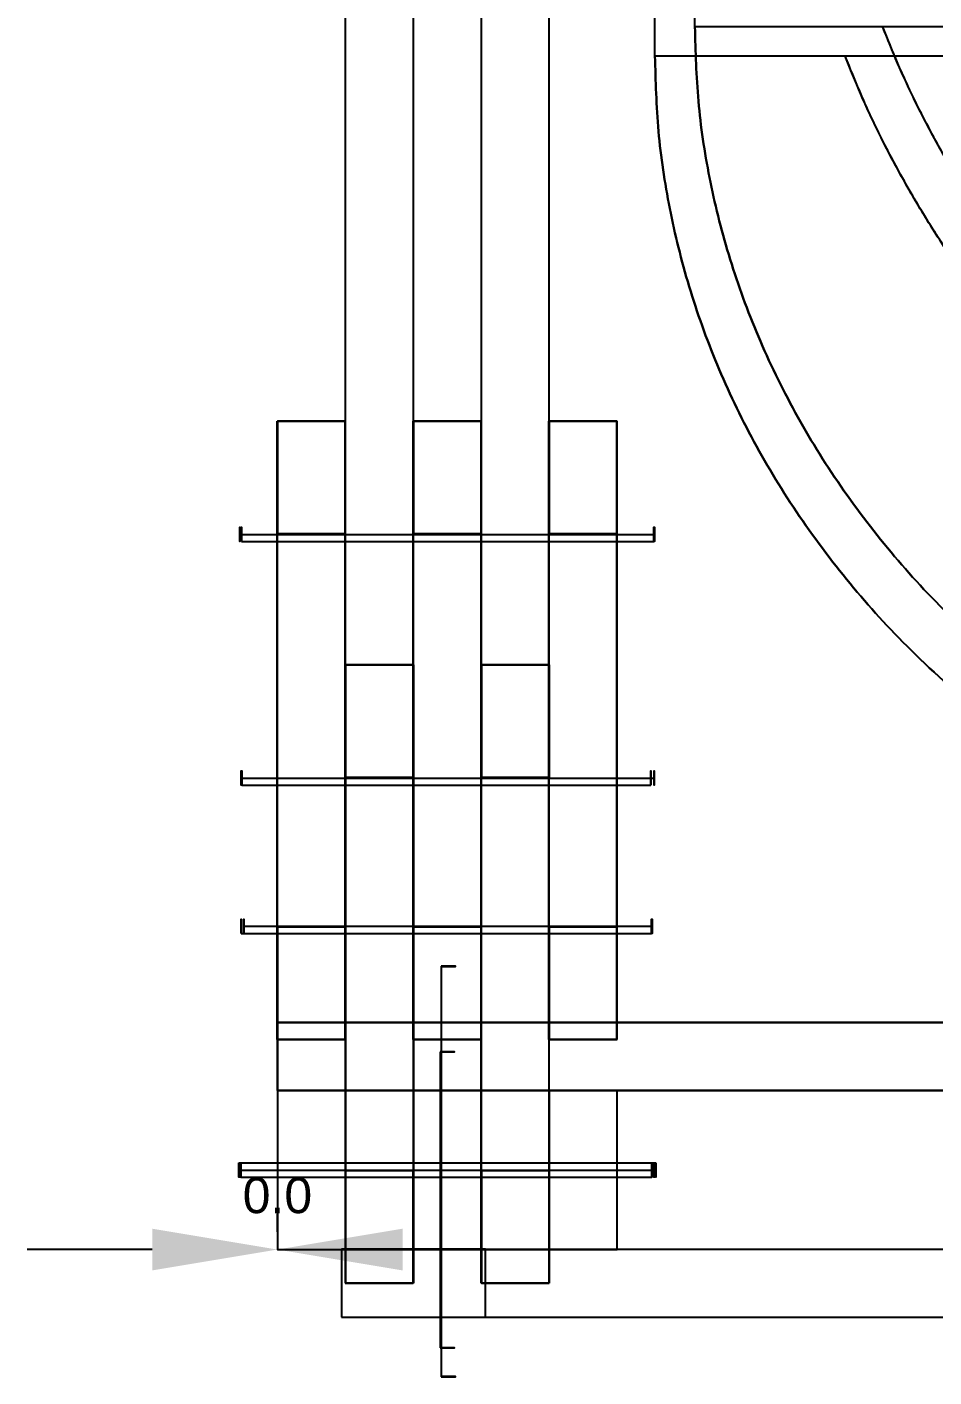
# Model space of a CAD drawing. Header units: millimetres. Extents: x -295 to 1561, y -7 to 1236.
# Drawn here: x -295 to -244.3, y -7.1 to 68.4 of the extents above; entities that cross this region are included whole.
import ezdxf

# ---------------------------------------------------------------- set-up
doc = ezdxf.new("R2010")
doc.units = ezdxf.units.MM
doc.header["$MEASUREMENT"] = 0
for name, color, linetype, true_color in [('00_主架構', 7, 'Continuous', 0x000000), ('00_主架構$01_小斜撐', 7, 'Continuous', 0x3f0000), ('00_主架構$02_大斜撐', 7, 'Continuous', 0x7f0000), ('00_主架構$03_橫撐', 7, 'Continuous', 0x3f0000), ('21_螺絲', 5, 'Continuous', 0x0000ff), ('99_尺寸標註', 7, 'Continuous', 0x7d26cd), ('竹編', 7, 'Continuous', 0x000000)]:
    doc.layers.add(name, color=color, linetype=linetype, true_color=true_color)
doc.styles.add('Arial', font='arial.ttf')
doc.dimstyles.new('公釐 - 大模型', dxfattribs={"dimscale": 2, "dimtxt": 1, "dimasz": 3.5, "dimexe": 1, "dimexo": 0.5, "dimgap": 1, "dimtad": 1, "dimtoh": 1, "dimdec": 1, "dimzin": 1, "dimdsep": 46, "dimtxsty": 'Arial', "dimcen": 1, "dimadec": 0, "dimazin": 0, "dimtfac": 1, "dimtdec": 4, "dimtix": 1, "dimtmove": 1, "dimatfit": 3, "dimfxl": 0, "dimtolj": 1, "dimtzin": 1, "dimarcsym": 0})

# ---------------------------------------------------------------- blocks, each defined once
blk = doc.blocks.new('*D46')
at = {"layer": '99_尺寸標註', "color": 0, "lineweight": -2}
for p, q in [((-281, 1), (-281, 2)), ((-281, 1), (-281, 2)), ((-288, 0), (-295, 0)), ((-281, 0), (-281, 0)), ((-274, 0), (-267, 0))]:
    blk.add_line(p, q, dxfattribs=at)
at = {"layer": '99_尺寸標註', "color": 0}
for points in [[(-288, -1.167), (-288, 1.167), (-281, 0)], [(-274, 1.167), (-274, -1.167), (-281, 0)]]:
    blk.add_solid(points, dxfattribs=at)
at = {"layer": 'Defpoints', "color": 0}
blk.add_point((-281, 0), dxfattribs=at)
blk.add_point((-281, 0), dxfattribs=at)
blk.add_point((-281, 0), dxfattribs=at)
at = {"layer": '99_尺寸標註', "color": 0, "insert": (-281, 3.021), "char_height": 2, "attachment_point": 5, "style": 'Arial'}
blk.add_mtext('\\A1;0.0', dxfattribs=at)

msp = doc.modelspace()

# ---------------------------------------------------------------- linework, layer by layer
at = {"layer": '00_主架構'}
for points in [[(-277.2, 0, 300), (-277.2, 200, 300), (-277.2, 400, 300)], [(-277.2, 0, 291.1), (-277.2, 200, 291.1), (-277.2, 400, 291.1)], [(-277.2, 0, 8.9), (-277.2, 200, 8.9), (-277.2, 400, 8.9)], [(-277.2, 0), (-277.2, 200), (-277.2, 400)], [(-273.4, 0, 300), (-273.4, 200, 300), (-273.4, 400, 300)], [(-273.4, 0, 291.1), (-273.4, 200, 291.1), (-273.4, 400, 291.1)], [(-273.4, 0, 8.9), (-273.4, 200, 8.9), (-273.4, 400, 8.9)], [(-273.4, 0), (-273.4, 200), (-273.4, 400)], [(-269.6, 0, 300), (-269.6, 200, 300), (-269.6, 400, 300)], [(-269.6, 0, 291.1), (-269.6, 200, 291.1), (-269.6, 400, 291.1)], [(-269.6, 0, 8.9), (-269.6, 200, 8.9), (-269.6, 400, 8.9)], [(-269.6, 0), (-269.6, 200), (-269.6, 400)], [(-265.8, 0, 300), (-265.8, 200, 300), (-265.8, 400, 300)], [(-265.8, 0, 291.1), (-265.8, 200, 291.1), (-265.8, 400, 291.1)], [(-265.8, 0, 8.9), (-265.8, 200, 8.9), (-265.8, 400, 8.9)], [(-265.8, 0), (-265.8, 200), (-265.8, 400)], [(-277.2, 8.9), (-279.1, 8.9), (-281, 8.9)], [(-281, 8.9), (-281, 8.9, 150), (-281, 8.9, 300)], [(-277.2, 8.9, 300), (-279.1, 8.9, 300), (-281, 8.9, 300)], [(-281, 8.9), (-281, 4.45), (-281, 0)], [(-281, 8.9, 300), (-281, 4.45, 300), (-281, 0, 300)], [(-277.2, 0), (-277.2, 4.45), (-277.2, 8.9)], [(-277.2, 8.9), (-277.2, 8.9, 150), (-277.2, 8.9, 300)], [(-277.2, 0, 300), (-277.2, 4.45, 300), (-277.2, 8.9, 300)], [(-269.6, 8.9), (-271.5, 8.9), (-273.4, 8.9)], [(-273.4, 8.9), (-273.4, 8.9, 150), (-273.4, 8.9, 300)], [(-269.6, 8.9, 300), (-271.5, 8.9, 300), (-273.4, 8.9, 300)], [(-273.4, 8.9), (-273.4, 4.45), (-273.4, 0)], [(-273.4, 8.9, 300), (-273.4, 4.45, 300), (-273.4, 0, 300)], [(-269.6, 0), (-269.6, 4.45), (-269.6, 8.9)], [(-269.6, 8.9), (-269.6, 8.9, 150), (-269.6, 8.9, 300)], [(-269.6, 0, 300), (-269.6, 4.45, 300), (-269.6, 8.9, 300)], [(-262, 8.9), (-263.9, 8.9), (-265.8, 8.9)], [(-265.8, 8.9), (-265.8, 8.9, 150), (-265.8, 8.9, 300)], [(-262, 8.9, 300), (-263.9, 8.9, 300), (-265.8, 8.9, 300)], [(-265.8, 8.9), (-265.8, 4.45), (-265.8, 0)], [(-265.8, 8.9, 300), (-265.8, 4.45, 300), (-265.8, 0, 300)], [(-262, 0), (-262, 4.45), (-262, 8.9)], [(-262, 8.9), (-262, 8.9, 150), (-262, 8.9, 300)], [(-262, 0, 300), (-262, 4.45, 300), (-262, 8.9, 300)], [(-281, 0), (-279.1, 0), (-277.2, 0)], [(-281, 0, 300), (-279.1, 0, 300), (-277.2, 0, 300)], [(-281, 0), (-281, 0, 150), (-281, 0, 300)], [(-277.2, 0), (-277.2, 0, 150), (-277.2, 0, 300)], [(-277.2, 0, 300), (-275.3, 0, 300), (-273.4, 0, 300)], [(-273.4, 0, 291.1), (-275.3, 0, 291.1), (-277.2, 0, 291.1)], [(-277.2, 0, 291.1), (-277.2, 0, 295.55), (-277.2, 0, 300)], [(-273.4, 0), (-275.3, 0), (-277.2, 0)], [(-277.2, 0), (-277.2, 0, 4.45), (-277.2, 0, 8.9)], [(-273.4, 0, 300), (-273.4, 0, 295.55), (-273.4, 0, 291.1)], [(-273.4, 0), (-271.5, 0), (-269.6, 0)], [(-273.4, 0, 300), (-271.5, 0, 300), (-269.6, 0, 300)], [(-273.4, 0), (-273.4, 0, 150), (-273.4, 0, 300)], [(-273.4, 0, 8.9), (-273.4, 0, 4.45), (-273.4, 0)], [(-269.6, 0, 300), (-267.7, 0, 300), (-265.8, 0, 300)], [(-265.8, 0, 291.1), (-267.7, 0, 291.1), (-269.6, 0, 291.1)], [(-269.6, 0, 291.1), (-269.6, 0, 295.55), (-269.6, 0, 300)], [(-269.6, 0), (-269.6, 0, 150), (-269.6, 0, 300)], [(-265.8, 0), (-267.7, 0), (-269.6, 0)], [(-269.6, 0), (-269.6, 0, 4.45), (-269.6, 0, 8.9)], [(-265.8, 0, 300), (-265.8, 0, 295.55), (-265.8, 0, 291.1)], [(-265.8, 0), (-263.9, 0), (-262, 0)], [(-265.8, 0, 300), (-263.9, 0, 300), (-262, 0, 300)], [(-265.8, 0), (-265.8, 0, 150), (-265.8, 0, 300)], [(-265.8, 0, 8.9), (-265.8, 0, 4.45), (-265.8, 0)], [(-262, 0), (-262, 0, 150), (-262, 0, 300)], [(-277.2, 0, 8.9), (-275.3, 0, 8.9), (-273.4, 0, 8.9)], [(-269.6, 0, 8.9), (-267.7, 0, 8.9), (-265.8, 0, 8.9)]]:
    msp.add_open_spline(points, degree=2, dxfattribs=at)
at = {"layer": '00_主架構$01_小斜撐'}
for points in [[(-281.012, 46.329, 4.415), (-279.112, 46.329, 4.415), (-277.212, 46.329, 4.415)], [(-281.012, 18.044, 32.699), (-281.012, 32.186, 18.557), (-281.012, 46.329, 4.415)], [(-281.012, 40.035, -1.879), (-281.012, 43.182, 1.268), (-281.012, 46.329, 4.415)], [(-281, 18.044, 267.301), (-281, 32.186, 281.443), (-281, 46.329, 295.585)], [(-277.2, 46.329, 295.585), (-279.1, 46.329, 295.585), (-281, 46.329, 295.585)], [(-281, 46.329, 295.585), (-281, 43.182, 298.732), (-281, 40.035, 301.879)], [(-277.212, 18.044, 32.699), (-277.212, 32.186, 18.557), (-277.212, 46.329, 4.415)], [(-277.212, 46.329, 4.415), (-277.212, 43.182, 1.268), (-277.212, 40.035, -1.879)], [(-277.2, 18.044, 267.301), (-277.2, 32.186, 281.443), (-277.2, 46.329, 295.585)], [(-277.2, 40.035, 301.879), (-277.2, 43.182, 298.732), (-277.2, 46.329, 295.585)], [(-273.412, 46.329, 4.415), (-271.512, 46.329, 4.415), (-269.612, 46.329, 4.415)], [(-273.412, 18.044, 32.699), (-273.412, 32.186, 18.557), (-273.412, 46.329, 4.415)], [(-273.412, 40.035, -1.879), (-273.412, 43.182, 1.268), (-273.412, 46.329, 4.415)], [(-273.4, 18.044, 267.301), (-273.4, 32.186, 281.443), (-273.4, 46.329, 295.585)], [(-269.6, 46.329, 295.585), (-271.5, 46.329, 295.585), (-273.4, 46.329, 295.585)], [(-273.4, 46.329, 295.585), (-273.4, 43.182, 298.732), (-273.4, 40.035, 301.879)], [(-269.612, 18.044, 32.699), (-269.612, 32.186, 18.557), (-269.612, 46.329, 4.415)], [(-269.612, 46.329, 4.415), (-269.612, 43.182, 1.268), (-269.612, 40.035, -1.879)], [(-269.6, 18.044, 267.301), (-269.6, 32.186, 281.443), (-269.6, 46.329, 295.585)], [(-269.6, 40.035, 301.879), (-269.6, 43.182, 298.732), (-269.6, 46.329, 295.585)], [(-265.818, 46.329, 4.415), (-263.918, 46.329, 4.415), (-262.018, 46.329, 4.415)], [(-265.818, 18.044, 32.699), (-265.818, 32.186, 18.557), (-265.818, 46.329, 4.415)], [(-265.818, 40.035, -1.879), (-265.818, 43.182, 1.268), (-265.818, 46.329, 4.415)], [(-265.806, 18.044, 267.301), (-265.806, 32.186, 281.443), (-265.806, 46.329, 295.585)], [(-262.006, 46.329, 295.585), (-263.906, 46.329, 295.585), (-265.806, 46.329, 295.585)], [(-265.806, 46.329, 295.585), (-265.806, 43.182, 298.732), (-265.806, 40.035, 301.879)], [(-262.018, 18.044, 32.699), (-262.018, 32.186, 18.557), (-262.018, 46.329, 4.415)], [(-262.018, 46.329, 4.415), (-262.018, 43.182, 1.268), (-262.018, 40.035, -1.879)], [(-262.006, 18.044, 267.301), (-262.006, 32.186, 281.443), (-262.006, 46.329, 295.585)], [(-262.006, 40.035, 301.879), (-262.006, 43.182, 298.732), (-262.006, 46.329, 295.585)], [(-281.012, 11.751, 26.406), (-281.012, 25.893, 12.264), (-281.012, 40.035, -1.879)], [(-277.212, 40.035, -1.879), (-279.112, 40.035, -1.879), (-281.012, 40.035, -1.879)], [(-281, 40.035, 301.879), (-279.1, 40.035, 301.879), (-277.2, 40.035, 301.879)], [(-281, 11.751, 273.594), (-281, 25.893, 287.736), (-281, 40.035, 301.879)], [(-277.212, 11.751, 26.406), (-277.212, 25.893, 12.264), (-277.212, 40.035, -1.879)], [(-277.2, 11.751, 273.594), (-277.2, 25.893, 287.736), (-277.2, 40.035, 301.879)], [(-273.412, 11.751, 26.406), (-273.412, 25.893, 12.264), (-273.412, 40.035, -1.879)], [(-269.612, 40.035, -1.879), (-271.512, 40.035, -1.879), (-273.412, 40.035, -1.879)], [(-273.4, 40.035, 301.879), (-271.5, 40.035, 301.879), (-269.6, 40.035, 301.879)], [(-273.4, 11.751, 273.594), (-273.4, 25.893, 287.736), (-273.4, 40.035, 301.879)], [(-269.612, 11.751, 26.406), (-269.612, 25.893, 12.264), (-269.612, 40.035, -1.879)], [(-269.6, 11.751, 273.594), (-269.6, 25.893, 287.736), (-269.6, 40.035, 301.879)], [(-265.818, 11.751, 26.406), (-265.818, 25.893, 12.264), (-265.818, 40.035, -1.879)], [(-262.018, 40.035, -1.879), (-263.918, 40.035, -1.879), (-265.818, 40.035, -1.879)], [(-265.806, 40.035, 301.879), (-263.906, 40.035, 301.879), (-262.006, 40.035, 301.879)], [(-265.806, 11.751, 273.594), (-265.806, 25.893, 287.736), (-265.806, 40.035, 301.879)], [(-262.018, 11.751, 26.406), (-262.018, 25.893, 12.264), (-262.018, 40.035, -1.879)], [(-262.006, 11.751, 273.594), (-262.006, 25.893, 287.736), (-262.006, 40.035, 301.879)], [(-273.412, 32.699, 18.044), (-275.312, 32.699, 18.044), (-277.212, 32.699, 18.044)], [(-277.212, 32.699, 18.044), (-277.212, 18.557, 32.186), (-277.212, 4.415, 46.329)], [(-277.212, 32.699, 18.044), (-277.212, 29.552, 14.898), (-277.212, 26.406, 11.751)], [(-277.2, 32.699, 281.956), (-275.3, 32.699, 281.956), (-273.4, 32.699, 281.956)], [(-277.2, 32.699, 281.956), (-277.2, 18.557, 267.814), (-277.2, 4.415, 253.671)], [(-277.2, 26.406, 288.249), (-277.2, 29.552, 285.102), (-277.2, 32.699, 281.956)], [(-273.412, 26.406, 11.751), (-273.412, 29.552, 14.898), (-273.412, 32.699, 18.044)], [(-273.412, 32.699, 18.044), (-273.412, 18.557, 32.186), (-273.412, 4.415, 46.329)], [(-273.4, 32.699, 281.956), (-273.4, 18.557, 267.814), (-273.4, 4.415, 253.671)], [(-273.4, 32.699, 281.956), (-273.4, 29.552, 285.102), (-273.4, 26.406, 288.249)], [(-269.612, 32.699, 18.044), (-267.712, 32.699, 18.044), (-265.812, 32.699, 18.044)], [(-269.612, 4.415, 46.329), (-269.612, 18.557, 32.186), (-269.612, 32.699, 18.044)], [(-269.612, 26.406, 11.751), (-269.612, 29.552, 14.898), (-269.612, 32.699, 18.044)], [(-269.6, 4.415, 253.671), (-269.6, 18.557, 267.814), (-269.6, 32.699, 281.956)], [(-265.8, 32.699, 281.956), (-267.7, 32.699, 281.956), (-269.6, 32.699, 281.956)], [(-269.6, 32.699, 281.956), (-269.6, 29.552, 285.102), (-269.6, 26.406, 288.249)], [(-265.812, 4.415, 46.329), (-265.812, 18.557, 32.186), (-265.812, 32.699, 18.044)], [(-265.812, 32.699, 18.044), (-265.812, 29.552, 14.898), (-265.812, 26.406, 11.751)], [(-265.8, 4.415, 253.671), (-265.8, 18.557, 267.814), (-265.8, 32.699, 281.956)], [(-265.8, 26.406, 288.249), (-265.8, 29.552, 285.102), (-265.8, 32.699, 281.956)], [(-277.212, 26.406, 11.751), (-275.312, 26.406, 11.751), (-273.412, 26.406, 11.751)], [(-277.212, 26.406, 11.751), (-277.212, 12.264, 25.893), (-277.212, -1.879, 40.035)], [(-273.4, 26.406, 288.249), (-275.3, 26.406, 288.249), (-277.2, 26.406, 288.249)], [(-277.2, 26.406, 288.249), (-277.2, 12.264, 274.107), (-277.2, -1.879, 259.965)], [(-273.412, 26.406, 11.751), (-273.412, 12.264, 25.893), (-273.412, -1.879, 40.035)], [(-273.4, 26.406, 288.249), (-273.4, 12.264, 274.107), (-273.4, -1.879, 259.965)], [(-269.612, -1.879, 40.035), (-269.612, 12.264, 25.893), (-269.612, 26.406, 11.751)], [(-265.812, 26.406, 11.751), (-267.712, 26.406, 11.751), (-269.612, 26.406, 11.751)], [(-269.6, 26.406, 288.249), (-267.7, 26.406, 288.249), (-265.8, 26.406, 288.249)], [(-269.6, -1.879, 259.965), (-269.6, 12.264, 274.107), (-269.6, 26.406, 288.249)], [(-265.812, -1.879, 40.035), (-265.812, 12.264, 25.893), (-265.812, 26.406, 11.751)], [(-265.8, -1.879, 259.965), (-265.8, 12.264, 274.107), (-265.8, 26.406, 288.249)], [(-281.012, 18.044, 32.699), (-279.112, 18.044, 32.699), (-277.212, 18.044, 32.699)], [(-281.012, 11.751, 26.406), (-281.012, 14.898, 29.552), (-281.012, 18.044, 32.699)], [(-277.2, 18.044, 267.301), (-279.1, 18.044, 267.301), (-281, 18.044, 267.301)], [(-281, 18.044, 267.301), (-281, 14.898, 270.448), (-281, 11.751, 273.594)], [(-277.212, 18.044, 32.699), (-277.212, 14.898, 29.552), (-277.212, 11.751, 26.406)], [(-277.2, 11.751, 273.594), (-277.2, 14.898, 270.448), (-277.2, 18.044, 267.301)], [(-273.412, 18.044, 32.699), (-271.512, 18.044, 32.699), (-269.612, 18.044, 32.699)], [(-273.412, 11.751, 26.406), (-273.412, 14.898, 29.552), (-273.412, 18.044, 32.699)], [(-269.6, 18.044, 267.301), (-271.5, 18.044, 267.301), (-273.4, 18.044, 267.301)], [(-273.4, 18.044, 267.301), (-273.4, 14.898, 270.448), (-273.4, 11.751, 273.594)], [(-269.612, 18.044, 32.699), (-269.612, 14.898, 29.552), (-269.612, 11.751, 26.406)], [(-269.6, 11.751, 273.594), (-269.6, 14.898, 270.448), (-269.6, 18.044, 267.301)], [(-265.818, 18.044, 32.699), (-263.918, 18.044, 32.699), (-262.018, 18.044, 32.699)], [(-265.818, 11.751, 26.406), (-265.818, 14.898, 29.552), (-265.818, 18.044, 32.699)], [(-262.006, 18.044, 267.301), (-263.906, 18.044, 267.301), (-265.806, 18.044, 267.301)], [(-265.806, 18.044, 267.301), (-265.806, 14.898, 270.448), (-265.806, 11.751, 273.594)], [(-262.018, 18.044, 32.699), (-262.018, 14.898, 29.552), (-262.018, 11.751, 26.406)], [(-262.006, 11.751, 273.594), (-262.006, 14.898, 270.448), (-262.006, 18.044, 267.301)], [(-277.212, 11.751, 26.406), (-279.112, 11.751, 26.406), (-281.012, 11.751, 26.406)], [(-281, 11.751, 273.594), (-279.1, 11.751, 273.594), (-277.2, 11.751, 273.594)], [(-269.612, 11.751, 26.406), (-271.512, 11.751, 26.406), (-273.412, 11.751, 26.406)], [(-273.4, 11.751, 273.594), (-271.5, 11.751, 273.594), (-269.6, 11.751, 273.594)], [(-262.018, 11.751, 26.406), (-263.918, 11.751, 26.406), (-265.818, 11.751, 26.406)], [(-265.806, 11.751, 273.594), (-263.906, 11.751, 273.594), (-262.006, 11.751, 273.594)], [(-273.412, 4.415, 46.329), (-275.312, 4.415, 46.329), (-277.212, 4.415, 46.329)], [(-277.212, 4.415, 46.329), (-277.212, 1.268, 43.182), (-277.212, -1.879, 40.035)], [(-277.2, 4.415, 253.671), (-275.3, 4.415, 253.671), (-273.4, 4.415, 253.671)], [(-277.2, -1.879, 259.965), (-277.2, 1.268, 256.818), (-277.2, 4.415, 253.671)], [(-273.412, -1.879, 40.035), (-273.412, 1.268, 43.182), (-273.412, 4.415, 46.329)], [(-273.4, 4.415, 253.671), (-273.4, 1.268, 256.818), (-273.4, -1.879, 259.965)], [(-269.612, 4.415, 46.329), (-267.712, 4.415, 46.329), (-265.812, 4.415, 46.329)], [(-269.612, -1.879, 40.035), (-269.612, 1.268, 43.182), (-269.612, 4.415, 46.329)], [(-265.8, 4.415, 253.671), (-267.7, 4.415, 253.671), (-269.6, 4.415, 253.671)], [(-269.6, 4.415, 253.671), (-269.6, 1.268, 256.818), (-269.6, -1.879, 259.965)], [(-265.812, 4.415, 46.329), (-265.812, 1.268, 43.182), (-265.812, -1.879, 40.035)], [(-265.8, -1.879, 259.965), (-265.8, 1.268, 256.818), (-265.8, 4.415, 253.671)], [(-277.212, -1.879, 40.035), (-275.312, -1.879, 40.035), (-273.412, -1.879, 40.035)], [(-273.4, -1.879, 259.965), (-275.3, -1.879, 259.965), (-277.2, -1.879, 259.965)], [(-265.812, -1.879, 40.035), (-267.712, -1.879, 40.035), (-269.612, -1.879, 40.035)], [(-269.6, -1.879, 259.965), (-267.7, -1.879, 259.965), (-265.8, -1.879, 259.965)]]:
    msp.add_open_spline(points, degree=2, dxfattribs=at)
at = {"layer": '00_主架構$02_大斜撐'}
for points in [[(-269.376, 0.019, 5.346), (-273.4, 0.019, 7.246), (-277.424, 0.019, 9.146)], [(-277.424, 0.019, 9.146), (-209.106, 0.019, 153.827), (-140.787, 0.019, 298.508)], [(-277.424, 0.019, 9.146), (-277.424, -1.881, 9.146), (-277.424, -3.781, 9.146)], [(-269.376, -3.781, 5.346), (-269.376, -1.881, 5.346), (-269.376, 0.019, 5.346)], [(-269.376, 0.019, 5.346), (-201.058, 0.019, 150.027), (-132.739, 0.019, 294.708)], [(-277.424, -3.781, 9.146), (-209.106, -3.781, 153.827), (-140.787, -3.781, 298.508)], [(-277.424, -3.781, 9.146), (-273.4, -3.781, 7.246), (-269.376, -3.781, 5.346)], [(-269.376, -3.781, 5.346), (-201.058, -3.781, 150.027), (-132.739, -3.781, 294.708)]]:
    msp.add_open_spline(points, degree=2, dxfattribs=at)
at = {"layer": '00_主架構$03_橫撐'}
for points in [[(-281, 8.925, 145.55), (-281, 10.825, 145.55), (-281, 12.725, 145.55)], [(-281, 12.725, 145.55), (-131, 12.725, 145.55), (19, 12.725, 145.55)], [(-281, 12.725, 145.55), (-281, 12.725, 150), (-281, 12.725, 154.45)], [(-281, 12.725, 154.45), (-131, 12.725, 154.45), (19, 12.725, 154.45)], [(-281, 12.725, 154.45), (-281, 10.825, 154.45), (-281, 8.925, 154.45)], [(-281, 8.9, 8.9), (-281, 10.8, 8.9), (-281, 12.7, 8.9)], [(-281, 12.7, 8.9), (-131, 12.7, 8.9), (19, 12.7, 8.9)], [(-281, 12.7, 8.9), (-281, 12.7, 13.35), (-281, 12.7, 17.8)], [(-281, 12.7, 17.8), (-131, 12.7, 17.8), (19, 12.7, 17.8)], [(-281, 12.7, 17.8), (-281, 10.8, 17.8), (-281, 8.9, 17.8)], [(-281, 8.925, 145.55), (-131, 8.925, 145.55), (19, 8.925, 145.55)], [(-281, 8.925, 154.45), (-131, 8.925, 154.45), (19, 8.925, 154.45)], [(-281, 8.925, 154.45), (-281, 8.925, 150), (-281, 8.925, 145.55)], [(-281, 8.9, 8.9), (-131, 8.9, 8.9), (19, 8.9, 8.9)], [(-281, 8.9, 17.8), (-131, 8.9, 17.8), (19, 8.9, 17.8)], [(-281, 8.9, 17.8), (-281, 8.9, 13.35), (-281, 8.9, 8.9)]]:
    msp.add_open_spline(points, degree=2, dxfattribs=at)
at = {"layer": '21_螺絲'}
for points in [[(-283.097, 40, 295.15), (-283.097, 40.4, 295.15), (-283.097, 40.4, 295.55), (-283.097, 40.4, 295.95), (-283.097, 40, 295.95), (-283.097, 39.6, 295.95), (-283.097, 39.6, 295.55), (-283.097, 39.6, 295.15), (-283.097, 40, 295.15)], [(-283.011, 39.6, 4.45), (-283.011, 39.6, 4.05), (-283.011, 40, 4.05), (-283.011, 40.4, 4.05), (-283.011, 40.4, 4.45), (-283.011, 40.4, 4.85), (-283.011, 40, 4.85), (-283.011, 39.6, 4.85), (-283.011, 39.6, 4.45)], [(-259.965, 39.6, 4.45), (-259.965, 39.6, 4.05), (-259.965, 40, 4.05), (-259.965, 40.4, 4.05), (-259.965, 40.4, 4.45), (-259.965, 40.4, 4.85), (-259.965, 40, 4.85), (-259.965, 39.6, 4.85), (-259.965, 39.6, 4.45)], [(-259.916, 40, 295.15), (-259.916, 40.4, 295.15), (-259.916, 40.4, 295.55), (-259.916, 40.4, 295.95), (-259.916, 40, 295.95), (-259.916, 39.6, 295.95), (-259.916, 39.6, 295.55), (-259.916, 39.6, 295.15), (-259.916, 40, 295.15)], [(-283.019, 26.37, 281.52), (-283.019, 26.77, 281.52), (-283.019, 26.77, 281.92), (-283.019, 26.77, 282.32), (-283.019, 26.37, 282.32), (-283.019, 25.97, 282.32), (-283.019, 25.97, 281.92), (-283.019, 25.97, 281.52), (-283.019, 26.37, 281.52)], [(-282.982, 25.97, 18.08), (-282.982, 25.97, 17.68), (-282.982, 26.37, 17.68), (-282.982, 26.77, 17.68), (-282.982, 26.77, 18.08), (-282.982, 26.77, 18.48), (-282.982, 26.37, 18.48), (-282.982, 25.97, 18.48), (-282.982, 25.97, 18.08)], [(-260.119, 25.97, 18.08), (-260.119, 25.97, 17.68), (-260.119, 26.37, 17.68), (-260.119, 26.77, 17.68), (-260.119, 26.77, 18.08), (-260.119, 26.77, 18.48), (-260.119, 26.37, 18.48), (-260.119, 25.97, 18.48), (-260.119, 25.97, 18.08)], [(-259.942, 26.37, 281.52), (-259.942, 26.77, 281.52), (-259.942, 26.77, 281.92), (-259.942, 26.77, 282.32), (-259.942, 26.37, 282.32), (-259.942, 25.97, 282.32), (-259.942, 25.97, 281.92), (-259.942, 25.97, 281.52), (-259.942, 26.37, 281.52)], [(-283.028, 17.68, 26.37), (-283.028, 17.68, 25.97), (-283.028, 18.08, 25.97), (-283.028, 18.48, 25.97), (-283.028, 18.48, 26.37), (-283.028, 18.48, 26.77), (-283.028, 18.08, 26.77), (-283.028, 17.68, 26.77), (-283.028, 17.68, 26.37)], [(-282.886, 18.08, 273.23), (-282.886, 18.48, 273.23), (-282.886, 18.48, 273.63), (-282.886, 18.48, 274.03), (-282.886, 18.08, 274.03), (-282.886, 17.68, 274.03), (-282.886, 17.68, 273.63), (-282.886, 17.68, 273.23), (-282.886, 18.08, 273.23)], [(-260.083, 17.68, 26.37), (-260.083, 17.68, 25.97), (-260.083, 18.08, 25.97), (-260.083, 18.48, 25.97), (-260.083, 18.48, 26.37), (-260.083, 18.48, 26.77), (-260.083, 18.08, 26.77), (-260.083, 17.68, 26.77), (-260.083, 17.68, 26.37)], [(-260.05, 18.08, 273.23), (-260.05, 18.48, 273.23), (-260.05, 18.48, 273.63), (-260.05, 18.48, 274.03), (-260.05, 18.08, 274.03), (-260.05, 17.68, 274.03), (-260.05, 17.68, 273.63), (-260.05, 17.68, 273.23), (-260.05, 18.08, 273.23)], [(-271.851, 15.855, 150.005), (-271.851, 15.855, 149.605), (-271.451, 15.855, 149.605), (-271.051, 15.855, 149.605), (-271.051, 15.855, 150.005), (-271.051, 15.855, 150.405), (-271.451, 15.855, 150.405), (-271.851, 15.855, 150.405), (-271.851, 15.855, 150.005)], [(-271.851, 15.83, 13.355), (-271.851, 15.83, 12.955), (-271.451, 15.83, 12.955), (-271.051, 15.83, 12.955), (-271.051, 15.83, 13.355), (-271.051, 15.83, 13.755), (-271.451, 15.83, 13.755), (-271.851, 15.83, 13.755), (-271.851, 15.83, 13.355)], [(-271.9, 11.066, 11.259), (-271.889, 11.066, 10.859), (-271.489, 11.066, 10.87), (-271.089, 11.066, 10.881), (-271.1, 11.066, 11.281), (-271.111, 11.066, 11.681), (-271.511, 11.066, 11.67), (-271.911, 11.066, 11.659), (-271.9, 11.066, 11.259)], [(-283.155, 4.85, 4.45), (-283.155, 4.85, 4.85), (-283.155, 4.45, 4.85), (-283.155, 4.05, 4.85), (-283.155, 4.05, 4.45), (-283.155, 4.05, 4.05), (-283.155, 4.45, 4.05), (-283.155, 4.85, 4.05), (-283.155, 4.85, 4.45)], [(-283.146, 4.85, 295.55), (-283.146, 4.85, 295.95), (-283.146, 4.45, 295.95), (-283.146, 4.05, 295.95), (-283.146, 4.05, 295.55), (-283.146, 4.05, 295.15), (-283.146, 4.45, 295.15), (-283.146, 4.85, 295.15), (-283.146, 4.85, 295.55)], [(-283.088, 4.45, 259.6), (-283.088, 4.85, 259.6), (-283.088, 4.85, 260), (-283.088, 4.85, 260.4), (-283.088, 4.45, 260.4), (-283.088, 4.05, 260.4), (-283.088, 4.05, 260), (-283.088, 4.05, 259.6), (-283.088, 4.45, 259.6)], [(-283.049, 4.05, 40), (-283.049, 4.05, 39.6), (-283.049, 4.45, 39.6), (-283.049, 4.85, 39.6), (-283.049, 4.85, 40), (-283.049, 4.85, 40.4), (-283.049, 4.45, 40.4), (-283.049, 4.05, 40.4), (-283.049, 4.05, 40)], [(-260.06, 4.05, 40), (-260.06, 4.05, 39.6), (-260.06, 4.45, 39.6), (-260.06, 4.85, 39.6), (-260.06, 4.85, 40), (-260.06, 4.85, 40.4), (-260.06, 4.45, 40.4), (-260.06, 4.05, 40.4), (-260.06, 4.05, 40)], [(-259.985, 4.45, 259.6), (-259.985, 4.85, 259.6), (-259.985, 4.85, 260), (-259.985, 4.85, 260.4), (-259.985, 4.45, 260.4), (-259.985, 4.05, 260.4), (-259.985, 4.05, 260), (-259.985, 4.05, 259.6), (-259.985, 4.45, 259.6)], [(-259.922, 4.85, 4.45), (-259.922, 4.85, 4.85), (-259.922, 4.45, 4.85), (-259.922, 4.05, 4.85), (-259.922, 4.05, 4.45), (-259.922, 4.05, 4.05), (-259.922, 4.45, 4.05), (-259.922, 4.85, 4.05), (-259.922, 4.85, 4.45)], [(-259.849, 4.85, 295.55), (-259.849, 4.85, 295.95), (-259.849, 4.45, 295.95), (-259.849, 4.05, 295.95), (-259.849, 4.05, 295.55), (-259.849, 4.05, 295.15), (-259.849, 4.45, 295.15), (-259.849, 4.85, 295.15), (-259.849, 4.85, 295.55)], [(-271.9, -5.501, 11.259), (-271.889, -5.501, 10.859), (-271.489, -5.501, 10.87), (-271.089, -5.501, 10.881), (-271.1, -5.501, 11.281), (-271.111, -5.501, 11.681), (-271.511, -5.501, 11.67), (-271.911, -5.501, 11.659), (-271.9, -5.501, 11.259)], [(-271.851, -7.103, 150.005), (-271.851, -7.103, 149.605), (-271.451, -7.103, 149.605), (-271.051, -7.103, 149.605), (-271.051, -7.103, 150.005), (-271.051, -7.103, 150.405), (-271.451, -7.103, 150.405), (-271.851, -7.103, 150.405), (-271.851, -7.103, 150.005)], [(-271.851, -7.128, 13.355), (-271.851, -7.128, 12.955), (-271.451, -7.128, 12.955), (-271.051, -7.128, 12.955), (-271.051, -7.128, 13.355), (-271.051, -7.128, 13.755), (-271.451, -7.128, 13.755), (-271.851, -7.128, 13.755), (-271.851, -7.128, 13.355)]]:
    msp.add_rational_spline(points, [1, 0.707106781187, 1, 0.707106781187, 1, 0.707106781187, 1, 0.707106781187, 1], degree=2, knots=[0, 0, 0, 0.628319, 0.628319, 1.256637, 1.256637, 1.884956, 1.884956, 2.513274, 2.513274, 2.513274], dxfattribs=at)
for points in [[(-283.097, 40, 295.15), (-271.506, 40, 295.15), (-259.916, 40, 295.15)], [(-283.011, 39.6, 4.45), (-271.488, 39.6, 4.45), (-259.965, 39.6, 4.45)], [(-283.019, 26.37, 281.52), (-271.48, 26.37, 281.52), (-259.942, 26.37, 281.52)], [(-282.982, 25.97, 18.08), (-271.55, 25.97, 18.08), (-260.119, 25.97, 18.08)], [(-283.028, 17.68, 26.37), (-271.555, 17.68, 26.37), (-260.083, 17.68, 26.37)], [(-282.886, 18.08, 273.23), (-271.468, 18.08, 273.23), (-260.05, 18.08, 273.23)], [(-271.851, 15.855, 150.005), (-271.851, 4.376, 150.005), (-271.851, -7.103, 150.005)], [(-271.851, 15.83, 13.355), (-271.851, 4.351, 13.355), (-271.851, -7.128, 13.355)], [(-271.9, 11.066, 11.259), (-271.9, 2.783, 11.259), (-271.9, -5.501, 11.259)], [(-283.155, 4.85, 4.45), (-271.538, 4.85, 4.45), (-259.922, 4.85, 4.45)], [(-283.146, 4.85, 295.55), (-271.497, 4.85, 295.55), (-259.849, 4.85, 295.55)], [(-283.088, 4.45, 259.6), (-271.537, 4.45, 259.6), (-259.985, 4.45, 259.6)], [(-283.049, 4.05, 40), (-271.554, 4.05, 40), (-260.06, 4.05, 40)]]:
    msp.add_open_spline(points, degree=2, dxfattribs=at)
at = {"layer": '竹編'}
for points in [[(-259.893, 66.754, 61.082), (-259.893, 200.02, 61.082), (-259.893, 333.285, 61.082)], [(-259.893, 66.754, 236.458), (-259.893, 200.02, 236.458), (-259.893, 333.285, 236.458)], [(-259.893, 66.754, 148.77), (-259.893, 200.02, 148.77), (-259.893, 333.285, 148.77)], [(-257.661, 68.383, 63.02), (-257.661, 200.006, 63.02), (-257.661, 331.63, 63.02)], [(-257.661, 68.383, 235.947), (-257.661, 200.006, 235.947), (-257.661, 331.63, 235.947)], [(-257.661, 68.383, 149.484), (-257.661, 200.006, 149.484), (-257.661, 331.63, 149.484)], [(-257.661, 68.383, 235.947), (-257.661, 68.383, 149.484), (-257.661, 68.383, 63.02)], [(-259.893, 66.754, 236.458), (-259.893, 66.754, 148.77), (-259.893, 66.754, 61.082)]]:
    msp.add_open_spline(points, degree=2, dxfattribs=at)
for points, weights in [([(-201.73, 68.383, 285.249), (-257.661, 68.383, 285.249), (-257.661, 68.383, 235.947)], [1, 0.707106781187, 1]), ([(-201.73, 18.999, 235.947), (-257.661, 18.999, 235.947), (-257.661, 68.383, 235.947)], [1, 0.707106781187, 1]), ([(-257.661, 68.383, 63.02), (-257.661, 18.999, 63.02), (-201.73, 18.999, 63.02)], [1, 0.707106781187, 1]), ([(-220.057, 68.383, 16.44), (-257.661, 68.383, 27.936), (-257.661, 68.383, 63.02)], [0.898585692742, 0.77234484447, 1]), ([(-257.661, 68.383, 149.484), (-257.661, 18.999, 149.484), (-201.73, 18.999, 149.484)], [1, 0.707106781187, 1]), ([(-201.731, 28.274, 264.71), (-235.621, 38.459, 278.865), (-247.156, 68.382, 264.71)], [0.938666864925, 0.768439916261, 0.938666864925]), ([(-220.057, 36.78, 28.753), (-239.868, 49.477, 25.314), (-247.156, 68.382, 34.257)], [0.864219023545, 0.823423852321, 0.938666864925]), ([(-203.259, 66.754, 286.458), (-259.893, 66.754, 286.458), (-259.893, 66.754, 236.458)], [1, 0.707106781187, 1]), ([(-203.259, 16.754, 236.458), (-259.893, 16.754, 236.458), (-259.893, 66.754, 236.458)], [1, 0.707106781187, 1]), ([(-259.893, 66.754, 61.082), (-259.893, 16.754, 61.082), (-203.259, 16.754, 61.082)], [1, 0.707106781187, 1]), ([(-220.057, 66.754, 13.332), (-259.893, 66.754, 24.255), (-259.893, 66.754, 61.082)], [0.905617776594, 0.766234132691, 1]), ([(-259.893, 66.754, 148.77), (-259.893, 16.754, 148.77), (-203.259, 16.754, 148.77)], [1, 0.707106781187, 1]), ([(-203.26, 26.145, 265.628), (-237.577, 36.457, 279.983), (-249.257, 66.753, 265.628)], [0.938666864925, 0.768439916261, 0.938666864925]), ([(-220.057, 33.661, 26.659), (-241.49, 46.607, 22.366), (-249.257, 66.753, 31.912)], [0.868282212954, 0.818146876448, 0.938666864925])]:
    msp.add_rational_spline(points, weights, degree=2, dxfattribs=at)

# ---------------------------------------------------------------- dimensions: what is measured, and where the dimension line sits
at = {"layer": '99_尺寸標註'}
dim = msp.add_linear_dim(base=(-281, 0), p1=(-281, 0), p2=(-281, 0), dimstyle='公釐 - 大模型', dxfattribs=at)
dim.commit()
dim.dimension.update_dxf_attribs({"geometry": '*D46', "text_midpoint": (-281, 3.021)})

doc.saveas('drawing.dxf')
